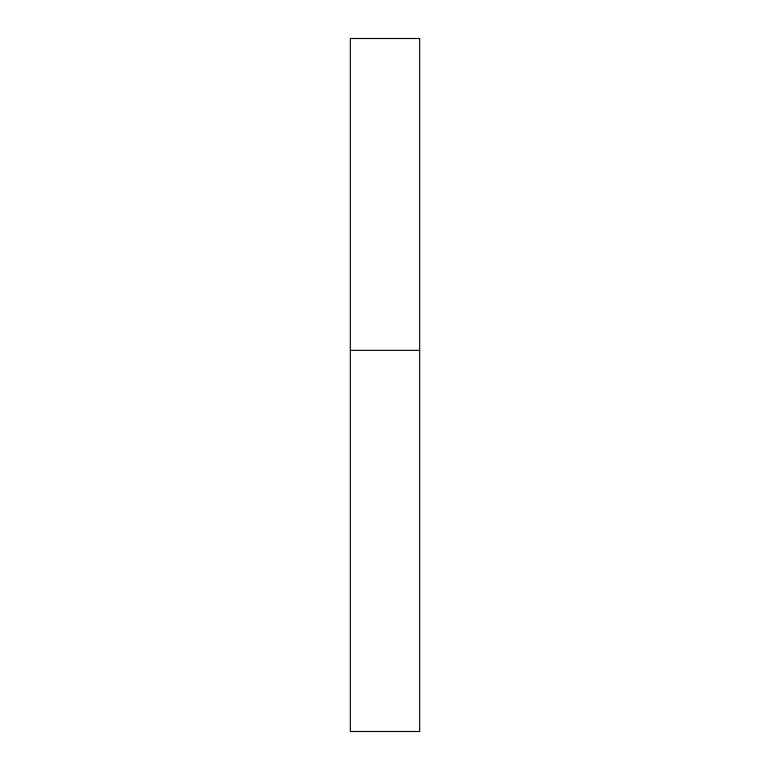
<?xml version="1.0" encoding="UTF-8"?>
<svg xmlns="http://www.w3.org/2000/svg" width="770" height="770" viewBox="0 0 770 770"><rect width="100%" height="100%" fill="white"/><g stroke="black" fill="none" stroke-linecap="round" stroke-linejoin="round"><path stroke-width="1.16" d="M350.35 350.35L419.65 350.35M419.65 38.5L350.35 38.5L350.35 731.5L419.65 731.5L419.65 38.5"/></g></svg>
